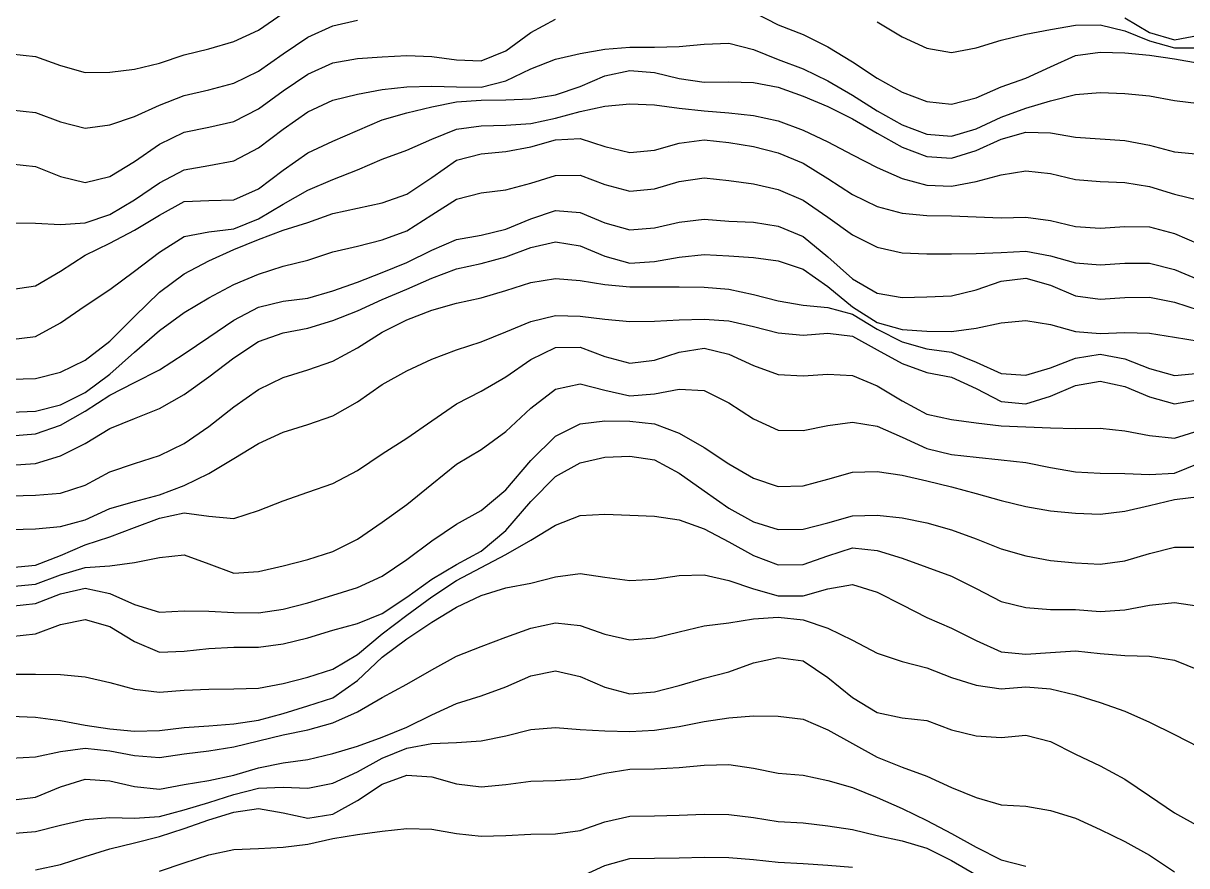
# Model space of a CAD drawing. Header units: metres. Extents: x 0 to 1200, y 54 to 769.
# Drawn here: x 901 to 1089.6, y 460.8 to 597.4 of the extents above; entities that cross this region are included whole.
import ezdxf

# ---------------------------------------------------------------- set-up
doc = ezdxf.new("R2010")
doc.units = ezdxf.units.M

msp = doc.modelspace()

# ---------------------------------------------------------------- linework, layer by layer
for p, q in [((939.1287, 596.2696), (943.1421, 599.00946)), ((983.27576, 595.92163), (987.2891, 598.0415)), ((1019.39606, 599.21716), (1023.4094, 597.15643)), ((1079.5974, 598.2528), (1083.6108, 595.9152)), ((935.11536, 594.4136), (939.1287, 596.2696)), ((947.15546, 595.1331), (951.1688, 596.9951)), ((951.1688, 596.9951), (955.1822, 597.9136)), ((1023.4094, 597.15643), (1027.4229, 595.5853)), ((1039.4631, 597.64264), (1043.4766, 595.1903)), ((1063.5437, 595.6162), (1067.5571, 596.40497)), ((1067.5571, 596.40497), (1071.5706, 597.0612)), ((1071.5706, 597.0612), (1075.584, 597.13666)), ((1075.584, 597.13666), (1079.5974, 596.1519)), ((1079.5974, 596.1519), (1083.6108, 594.5289)), ((931.102, 593.2338), (935.11536, 594.4136)), ((943.1421, 592.46436), (947.15546, 595.1331)), ((979.2624, 592.94775), (983.27576, 595.92163)), ((1027.4229, 595.5853), (1031.4363, 593.5738)), ((1043.4766, 595.1903), (1047.49, 593.34283)), ((1055.5168, 593.3887), (1059.5303, 594.67004)), ((1059.5303, 594.67004), (1063.5437, 595.6162)), ((1083.6108, 595.9152), (1087.6243, 594.72156)), ((1083.6108, 594.5289), (1087.6243, 593.40546)), ((1087.6243, 594.72156), (1091.6377, 595.4818)), ((898.99506, 592.4304), (903.0084, 592.00903)), ((927.0886, 592.2771), (931.102, 593.2338)), ((939.1287, 589.64056), (943.1421, 592.46436)), ((975.249, 591.3033), (979.2624, 592.94775)), ((987.2891, 591.5814), (991.3025, 592.47516)), ((991.3025, 592.47516), (995.31586, 593.1993)), ((995.31586, 593.1993), (999.3292, 593.51904)), ((999.3292, 593.51904), (1003.3426, 593.5357)), ((1003.3426, 593.5357), (1007.35596, 593.6429)), ((1007.35596, 593.6429), (1011.3693, 593.9929)), ((1011.3693, 593.9929), (1015.3827, 594.1525)), ((1015.3827, 594.1525), (1019.39606, 593.11554)), ((1019.39606, 593.11554), (1023.4094, 591.52405)), ((1031.4363, 593.5738), (1035.4497, 591.13916)), ((1047.49, 593.34283), (1051.5034, 592.6812)), ((1051.5034, 592.6812), (1055.5168, 593.3887)), ((1071.5706, 592.1508), (1075.584, 592.71924)), ((1075.584, 592.71924), (1079.5974, 592.58563)), ((1079.5974, 592.58563), (1083.6108, 592.2476)), ((1087.6243, 593.40546), (1091.6377, 593.4075)), ((903.0084, 592.00903), (907.0218, 590.543)), ((907.0218, 590.543), (911.03516, 589.3967)), ((919.0619, 589.93805), (923.07526, 590.93713)), ((923.07526, 590.93713), (927.0886, 592.2771)), ((947.15546, 589.14307), (951.1688, 590.97906)), ((951.1688, 590.97906), (955.1822, 591.6848)), ((955.1822, 591.6848), (959.19556, 591.94696)), ((959.19556, 591.94696), (963.2089, 592.14984)), ((963.2089, 592.14984), (967.2223, 592.00635)), ((967.2223, 592.00635), (971.23566, 591.4643)), ((971.23566, 591.4643), (975.249, 591.3033)), ((983.27576, 590.004), (987.2891, 591.5814)), ((1023.4094, 591.52405), (1027.4229, 589.98865)), ((1035.4497, 591.13916), (1039.4631, 588.5115)), ((1067.5571, 590.32574), (1071.5706, 592.1508)), ((1083.6108, 592.2476), (1087.6243, 591.60565)), ((1087.6243, 591.60565), (1091.6377, 590.9253)), ((911.03516, 589.3967), (915.0485, 589.4813)), ((915.0485, 589.4813), (919.0619, 589.93805)), ((935.11536, 587.6904), (939.1287, 589.64056)), ((943.1421, 586.4405), (947.15546, 589.14307)), ((979.2624, 588.0656), (983.27576, 590.004)), ((991.3025, 587.1616), (995.31586, 588.84845)), ((995.31586, 588.84845), (999.3292, 589.758)), ((999.3292, 589.758), (1003.3426, 589.4235)), ((1003.3426, 589.4235), (1007.35596, 588.4502)), ((1027.4229, 589.98865), (1031.4363, 588.06445)), ((1063.5437, 588.5124), (1067.5571, 590.32574)), ((931.102, 586.60425), (935.11536, 587.6904)), ((959.19556, 586.635), (963.2089, 587.06354)), ((963.2089, 587.06354), (967.2223, 587.21875)), ((967.2223, 587.21875), (971.23566, 587.064)), ((971.23566, 587.064), (975.249, 587.01544)), ((975.249, 587.01544), (979.2624, 588.0656)), ((987.2891, 585.7955), (991.3025, 587.1616)), ((1007.35596, 588.4502), (1011.3693, 587.82245)), ((1011.3693, 587.82245), (1015.3827, 587.90533)), ((1015.3827, 587.90533), (1019.39606, 587.7668)), ((1019.39606, 587.7668), (1023.4094, 587.0156)), ((1023.4094, 587.0156), (1027.4229, 585.57837)), ((1031.4363, 588.06445), (1035.4497, 585.7488)), ((1039.4631, 588.5115), (1043.4766, 586.21814)), ((1055.5168, 585.3153), (1059.5303, 587.06476)), ((1059.5303, 587.06476), (1063.5437, 588.5124)), ((923.07526, 584.0913), (927.0886, 585.7049)), ((927.0886, 585.7049), (931.102, 586.60425)), ((939.1287, 583.5099), (943.1421, 586.4405)), ((947.15546, 583.0351), (951.1688, 584.9002)), ((951.1688, 584.9002), (955.1822, 585.91736)), ((955.1822, 585.91736), (959.19556, 586.635)), ((971.23566, 584.6402), (975.249, 584.9346)), ((975.249, 584.9346), (979.2624, 584.983)), ((979.2624, 584.983), (983.27576, 585.11816)), ((983.27576, 585.11816), (987.2891, 585.7955)), ((1027.4229, 585.57837), (1031.4363, 583.88293)), ((1035.4497, 585.7488), (1039.4631, 583.2113)), ((1043.4766, 586.21814), (1047.49, 584.7173)), ((1051.5034, 584.28107), (1055.5168, 585.3153)), ((1063.5437, 583.6118), (1067.5571, 584.838)), ((1067.5571, 584.838), (1071.5706, 585.8351)), ((1071.5706, 585.8351), (1075.584, 586.154)), ((1075.584, 586.154), (1079.5974, 586.01825)), ((1079.5974, 586.01825), (1083.6108, 585.6022)), ((1083.6108, 585.6022), (1087.6243, 584.8792)), ((1087.6243, 584.8792), (1091.6377, 584.36224)), ((898.99506, 583.331), (903.0084, 582.9043)), ((903.0084, 582.9043), (907.0218, 581.42084)), ((919.0619, 582.283), (923.07526, 584.0913)), ((935.11536, 581.44836), (939.1287, 583.5099)), ((943.1421, 580.22577), (947.15546, 583.0351)), ((963.2089, 582.8529), (967.2223, 583.84827)), ((967.2223, 583.84827), (971.23566, 584.6402)), ((987.2891, 581.9973), (991.3025, 583.0803)), ((991.3025, 583.0803), (995.31586, 583.93634)), ((995.31586, 583.93634), (999.3292, 584.3103)), ((999.3292, 584.3103), (1003.3426, 584.1481)), ((1003.3426, 584.1481), (1007.35596, 583.6505)), ((1007.35596, 583.6505), (1011.3693, 583.17426)), ((1011.3693, 583.17426), (1015.3827, 582.8861)), ((1015.3827, 582.8861), (1019.39606, 582.4576)), ((1031.4363, 583.88293), (1035.4497, 581.8767)), ((1039.4631, 583.2113), (1043.4766, 580.92346)), ((1047.49, 584.7173), (1051.5034, 584.28107)), ((1059.5303, 582.1693), (1063.5437, 583.6118)), ((907.0218, 581.42084), (911.03516, 580.4019)), ((915.0485, 580.93726), (919.0619, 582.283)), ((931.102, 580.52295), (935.11536, 581.44836)), ((955.1822, 579.9885), (959.19556, 581.739)), ((959.19556, 581.739), (963.2089, 582.8529)), ((979.2624, 580.8704), (983.27576, 581.1641)), ((983.27576, 581.1641), (987.2891, 581.9973)), ((1019.39606, 582.4576), (1023.4094, 581.5578)), ((1023.4094, 581.5578), (1027.4229, 580.039)), ((1035.4497, 581.8767), (1039.4631, 579.56384)), ((1055.5168, 580.2906), (1059.5303, 582.1693)), ((911.03516, 580.4019), (915.0485, 580.93726)), ((923.07526, 577.7959), (927.0886, 579.7408)), ((927.0886, 579.7408), (931.102, 580.52295)), ((939.1287, 577.1709), (943.1421, 580.22577)), ((951.1688, 578.3003), (955.1822, 579.9885)), ((967.2223, 578.60547), (971.23566, 580.1956)), ((971.23566, 580.1956), (975.249, 580.77765)), ((975.249, 580.77765), (979.2624, 580.8704)), ((1027.4229, 580.039), (1031.4363, 578.156)), ((1039.4631, 579.56384), (1043.4766, 577.3008)), ((1043.4766, 580.92346), (1047.49, 579.4321)), ((1047.49, 579.4321), (1051.5034, 579.10614)), ((1051.5034, 579.10614), (1055.5168, 580.2906)), ((1059.5303, 578.5928), (1063.5437, 579.7375)), ((1063.5437, 579.7375), (1067.5571, 579.6306)), ((1067.5571, 579.6306), (1071.5706, 578.9261)), ((919.0619, 574.96686), (923.07526, 577.7959)), ((947.15546, 576.3951), (951.1688, 578.3003)), ((963.2089, 576.8189), (967.2223, 578.60547)), ((979.2624, 576.5801), (983.27576, 577.3645)), ((983.27576, 577.3645), (987.2891, 578.50256)), ((987.2891, 578.50256), (991.3025, 578.7045)), ((991.3025, 578.7045), (995.31586, 577.4201)), ((995.31586, 577.4201), (999.3292, 576.446)), ((1003.3426, 576.8263), (1007.35596, 577.93066)), ((1007.35596, 577.93066), (1011.3693, 578.5185)), ((1011.3693, 578.5185), (1015.3827, 578.0558)), ((1015.3827, 578.0558), (1019.39606, 577.4142)), ((1019.39606, 577.4142), (1023.4094, 576.3922)), ((1031.4363, 578.156), (1035.4497, 576.07465)), ((1043.4766, 577.3008), (1047.49, 575.77136)), ((1055.5168, 576.75916), (1059.5303, 578.5928)), ((1071.5706, 578.9261), (1075.584, 578.6685)), ((1075.584, 578.6685), (1079.5974, 578.3788)), ((1079.5974, 578.3788), (1083.6108, 577.60803)), ((1083.6108, 577.60803), (1087.6243, 576.53467)), ((935.11536, 575.07477), (939.1287, 577.1709)), ((943.1421, 573.55896), (947.15546, 576.3951)), ((955.1822, 573.6239), (959.19556, 575.3366)), ((959.19556, 575.3366), (963.2089, 576.8189)), ((971.23566, 575.18085), (975.249, 576.2482)), ((975.249, 576.2482), (979.2624, 576.5801)), ((999.3292, 576.446), (1003.3426, 576.8263)), ((1023.4094, 576.3922), (1027.4229, 574.7191)), ((1035.4497, 576.07465), (1039.4631, 574.0104)), ((1047.49, 575.77136), (1051.5034, 575.51086)), ((1051.5034, 575.51086), (1055.5168, 576.75916)), ((1087.6243, 576.53467), (1091.6377, 576.16675)), ((898.99506, 574.62244), (903.0084, 574.1717)), ((903.0084, 574.1717), (907.0218, 572.56134)), ((915.0485, 572.5416), (919.0619, 574.96686)), ((923.07526, 571.5005), (927.0886, 573.63605)), ((927.0886, 573.63605), (931.102, 574.3253)), ((931.102, 574.3253), (935.11536, 575.07477)), ((939.1287, 570.5666), (943.1421, 573.55896)), ((951.1688, 572.071), (955.1822, 573.6239)), ((967.2223, 572.4088), (971.23566, 575.18085)), ((1027.4229, 574.7191), (1031.4363, 572.2132)), ((1039.4631, 574.0104), (1043.4766, 572.2324)), ((1059.5303, 572.8307), (1063.5437, 573.4689)), ((1063.5437, 573.4689), (1067.5571, 573.0087)), ((907.0218, 572.56134), (911.03516, 571.5608)), ((911.03516, 571.5608), (915.0485, 572.5416)), ((947.15546, 570.3287), (951.1688, 572.071)), ((963.2089, 569.69604), (967.2223, 572.4088)), ((983.27576, 571.4613), (987.2891, 572.69696)), ((987.2891, 572.69696), (991.3025, 572.7461)), ((991.3025, 572.7461), (995.31586, 571.24554)), ((1003.3426, 570.54926), (1007.35596, 571.718)), ((1007.35596, 571.718), (1011.3693, 572.351)), ((1011.3693, 572.351), (1015.3827, 571.91144)), ((1015.3827, 571.91144), (1019.39606, 571.3594)), ((1031.4363, 572.2132), (1035.4497, 569.6019)), ((1043.4766, 572.2324), (1047.49, 571.1383)), ((1051.5034, 570.9765), (1055.5168, 571.7385)), ((1055.5168, 571.7385), (1059.5303, 572.8307)), ((1067.5571, 573.0087), (1071.5706, 572.0551)), ((1071.5706, 572.0551), (1075.584, 571.75323)), ((1075.584, 571.75323), (1079.5974, 571.5877)), ((1079.5974, 571.5877), (1083.6108, 570.9216)), ((919.0619, 568.74347), (923.07526, 571.5005)), ((935.11536, 568.7635), (939.1287, 570.5666)), ((943.1421, 568.0642), (947.15546, 570.3287)), ((959.19556, 568.27014), (963.2089, 569.69604)), ((971.23566, 568.8798), (975.249, 569.8782)), ((975.249, 569.8782), (979.2624, 570.3893)), ((979.2624, 570.3893), (983.27576, 571.4613)), ((995.31586, 571.24554), (999.3292, 570.14874)), ((999.3292, 570.14874), (1003.3426, 570.54926)), ((1019.39606, 571.3594), (1023.4094, 570.4249)), ((1023.4094, 570.4249), (1027.4229, 568.7295)), ((1047.49, 571.1383), (1051.5034, 570.9765)), ((1083.6108, 570.9216), (1087.6243, 569.67566)), ((1087.6243, 569.67566), (1091.6377, 568.73474)), ((915.0485, 566.39624), (919.0619, 568.74347)), ((923.07526, 566.2735), (927.0886, 568.4707)), ((927.0886, 568.4707), (931.102, 568.6807)), ((931.102, 568.6807), (935.11536, 568.7635)), ((939.1287, 565.6813), (943.1421, 568.0642)), ((955.1822, 567.4078), (959.19556, 568.27014)), ((967.2223, 566.3119), (971.23566, 568.8798)), ((1027.4229, 568.7295), (1031.4363, 565.96533)), ((1035.4497, 569.6019), (1039.4631, 567.6661)), ((911.03516, 565.0584), (915.0485, 566.39624)), ((919.0619, 563.84546), (923.07526, 566.2735)), ((947.15546, 565.11035), (951.1688, 566.5479)), ((951.1688, 566.5479), (955.1822, 567.4078)), ((963.2089, 563.73065), (967.2223, 566.3119)), ((983.27576, 565.7023), (987.2891, 567.0096)), ((987.2891, 567.0096), (991.3025, 566.71313)), ((991.3025, 566.71313), (995.31586, 565.0493)), ((1031.4363, 565.96533), (1035.4497, 563.0814)), ((1039.4631, 567.6661), (1043.4766, 566.5998)), ((1043.4766, 566.5998), (1047.49, 566.21655)), ((1047.49, 566.21655), (1051.5034, 566.1476)), ((1051.5034, 566.1476), (1055.5168, 565.9862)), ((1055.5168, 565.9862), (1059.5303, 565.848)), ((1059.5303, 565.848), (1063.5437, 565.9526)), ((1063.5437, 565.9526), (1067.5571, 565.3849)), ((898.99506, 565.035), (903.0084, 564.9608)), ((903.0084, 564.9608), (907.0218, 564.77026)), ((907.0218, 564.77026), (911.03516, 565.0584)), ((931.102, 563.5814), (935.11536, 564.0858)), ((935.11536, 564.0858), (939.1287, 565.6813)), ((943.1421, 563.82935), (947.15546, 565.11035)), ((975.249, 563.0378), (979.2624, 564.0124)), ((979.2624, 564.0124), (983.27576, 565.7023)), ((995.31586, 565.0493), (999.3292, 563.90845)), ((999.3292, 563.90845), (1003.3426, 564.22144)), ((1003.3426, 564.22144), (1007.35596, 565.15076)), ((1007.35596, 565.15076), (1011.3693, 565.63745)), ((1011.3693, 565.63745), (1015.3827, 565.3266)), ((1015.3827, 565.3266), (1019.39606, 565.1174)), ((1019.39606, 565.1174), (1023.4094, 564.5116)), ((1023.4094, 564.5116), (1027.4229, 562.84326)), ((1067.5571, 565.3849), (1071.5706, 564.43677)), ((1071.5706, 564.43677), (1075.584, 564.1669)), ((1075.584, 564.1669), (1079.5974, 564.4268)), ((1079.5974, 564.4268), (1083.6108, 564.40436)), ((1083.6108, 564.40436), (1087.6243, 563.3238)), ((915.0485, 561.7438), (919.0619, 563.84546)), ((923.07526, 560.28705), (927.0886, 562.8082)), ((927.0886, 562.8082), (931.102, 563.5814)), ((935.11536, 560.73083), (939.1287, 562.35565)), ((939.1287, 562.35565), (943.1421, 563.82935)), ((955.1822, 561.26624), (959.19556, 562.25836)), ((959.19556, 562.25836), (963.2089, 563.73065)), ((967.2223, 560.5959), (971.23566, 562.30457)), ((971.23566, 562.30457), (975.249, 563.0378)), ((1027.4229, 562.84326), (1031.4363, 559.50195)), ((1035.4497, 563.0814), (1039.4631, 561.0852)), ((1087.6243, 563.3238), (1091.6377, 561.59247)), ((911.03516, 559.78705), (915.0485, 561.7438)), ((919.0619, 557.18896), (923.07526, 560.28705)), ((931.102, 558.88043), (935.11536, 560.73083)), ((947.15546, 558.9558), (951.1688, 560.3122)), ((951.1688, 560.3122), (955.1822, 561.26624)), ((963.2089, 558.61786), (967.2223, 560.5959)), ((979.2624, 559.53784), (983.27576, 561.0562)), ((983.27576, 561.0562), (987.2891, 561.9616)), ((987.2891, 561.9616), (991.3025, 561.31946)), ((991.3025, 561.31946), (995.31586, 559.6141)), ((1039.4631, 561.0852), (1043.4766, 560.1824)), ((1055.5168, 560.0739), (1059.5303, 560.2429)), ((1059.5303, 560.2429), (1063.5437, 560.4215)), ((1063.5437, 560.4215), (1067.5571, 559.7015)), ((907.0218, 557.1917), (911.03516, 559.78705)), ((927.0886, 556.73566), (931.102, 558.88043)), ((943.1421, 557.9818), (947.15546, 558.9558)), ((959.19556, 556.9957), (963.2089, 558.61786)), ((971.23566, 557.5977), (975.249, 558.43933)), ((975.249, 558.43933), (979.2624, 559.53784)), ((995.31586, 559.6141), (999.3292, 558.51654)), ((999.3292, 558.51654), (1003.3426, 558.75745)), ((1003.3426, 558.75745), (1007.35596, 559.49084)), ((1007.35596, 559.49084), (1011.3693, 559.8934)), ((1011.3693, 559.8934), (1015.3827, 559.6571)), ((1015.3827, 559.6571), (1019.39606, 559.42926)), ((1019.39606, 559.42926), (1023.4094, 558.8716)), ((1023.4094, 558.8716), (1027.4229, 557.50256)), ((1031.4363, 559.50195), (1035.4497, 555.92554)), ((1043.4766, 560.1824), (1047.49, 559.99475)), ((1047.49, 559.99475), (1051.5034, 559.98865)), ((1051.5034, 559.98865), (1055.5168, 560.0739)), ((1067.5571, 559.7015), (1071.5706, 558.5446)), ((1071.5706, 558.5446), (1075.584, 558.19995)), ((1075.584, 558.19995), (1079.5974, 558.4824)), ((1079.5974, 558.4824), (1083.6108, 558.5057)), ((1083.6108, 558.5057), (1087.6243, 557.48114)), ((903.0084, 554.8383), (907.0218, 557.1917)), ((915.0485, 554.2245), (919.0619, 557.18896)), ((923.07526, 553.8004), (927.0886, 556.73566)), ((935.11536, 555.00854), (939.1287, 556.7306)), ((939.1287, 556.7306), (943.1421, 557.9818)), ((955.1822, 555.41315), (959.19556, 556.9957)), ((967.2223, 556.07166), (971.23566, 557.5977)), ((1027.4229, 557.50256), (1031.4363, 554.6923)), ((1087.6243, 557.48114), (1091.6377, 555.7881)), ((898.99506, 554.245), (903.0084, 554.8383)), ((931.102, 552.8614), (935.11536, 555.00854)), ((951.1688, 554.0124), (955.1822, 555.41315)), ((963.2089, 554.26495), (967.2223, 556.07166)), ((979.2624, 554.0845), (983.27576, 555.3613)), ((983.27576, 555.3613), (987.2891, 555.98004)), ((987.2891, 555.98004), (991.3025, 555.6594)), ((991.3025, 555.6594), (995.31586, 555.03204)), ((995.31586, 555.03204), (999.3292, 554.6407)), ((999.3292, 554.6407), (1003.3426, 554.6411)), ((1003.3426, 554.6411), (1007.35596, 554.66113)), ((1007.35596, 554.66113), (1011.3693, 554.62335)), ((1011.3693, 554.62335), (1015.3827, 554.30005)), ((1031.4363, 554.6923), (1035.4497, 551.42365)), ((1035.4497, 555.92554), (1039.4631, 553.63824)), ((1055.5168, 554.1942), (1059.5303, 555.5526)), ((1059.5303, 555.5526), (1063.5437, 556.0751)), ((1063.5437, 556.0751), (1067.5571, 554.94446)), ((1067.5571, 554.94446), (1071.5706, 553.1914)), ((911.03516, 551.5848), (915.0485, 554.2245)), ((919.0619, 549.8339), (923.07526, 553.8004)), ((927.0886, 550.472), (931.102, 552.8614)), ((943.1421, 552.35046), (947.15546, 552.79193)), ((947.15546, 552.79193), (951.1688, 554.0124)), ((959.19556, 552.59), (963.2089, 554.26495)), ((971.23566, 551.99524), (975.249, 552.8872)), ((975.249, 552.8872), (979.2624, 554.0845)), ((1015.3827, 554.30005), (1019.39606, 553.4133)), ((1019.39606, 553.4133), (1023.4094, 552.36884)), ((1039.4631, 553.63824), (1043.4766, 552.9282)), ((1043.4766, 552.9282), (1047.49, 553.05005)), ((1047.49, 553.05005), (1051.5034, 553.17474)), ((1051.5034, 553.17474), (1055.5168, 554.1942)), ((1071.5706, 553.1914), (1075.584, 552.62933)), ((1075.584, 552.62933), (1079.5974, 552.90076)), ((1079.5974, 552.90076), (1083.6108, 552.9602)), ((1083.6108, 552.9602), (1087.6243, 552.1517)), ((907.0218, 548.82434), (911.03516, 551.5848)), ((935.11536, 549.2452), (939.1287, 551.36707)), ((939.1287, 551.36707), (943.1421, 552.35046)), ((955.1822, 550.77905), (959.19556, 552.59)), ((963.2089, 549.3165), (967.2223, 550.8678)), ((967.2223, 550.8678), (971.23566, 551.99524)), ((1023.4094, 552.36884), (1027.4229, 551.6669)), ((1027.4229, 551.6669), (1031.4363, 551.30646)), ((1031.4363, 551.30646), (1035.4497, 550.21564)), ((1035.4497, 551.42365), (1039.4631, 548.8747)), ((1087.6243, 552.1517), (1091.6377, 550.8766)), ((915.0485, 545.8469), (919.0619, 549.8339)), ((923.07526, 547.58105), (927.0886, 550.472)), ((931.102, 546.51764), (935.11536, 549.2452)), ((947.15546, 547.927), (951.1688, 549.2068)), ((951.1688, 549.2068), (955.1822, 550.77905)), ((959.19556, 547.3179), (963.2089, 549.3165)), ((979.2624, 547.3457), (983.27576, 549.02563)), ((983.27576, 549.02563), (987.2891, 549.98663)), ((987.2891, 549.98663), (991.3025, 549.8997)), ((991.3025, 549.8997), (995.31586, 549.3872)), ((995.31586, 549.3872), (999.3292, 549.03204)), ((999.3292, 549.03204), (1003.3426, 549.0925)), ((1003.3426, 549.0925), (1007.35596, 549.289)), ((1007.35596, 549.289), (1011.3693, 549.43066)), ((1011.3693, 549.43066), (1015.3827, 549.1609)), ((1015.3827, 549.1609), (1019.39606, 548.1966)), ((1035.4497, 550.21564), (1039.4631, 547.7752)), ((1059.5303, 548.7919), (1063.5437, 549.1984)), ((1063.5437, 549.1984), (1067.5571, 548.5263)), ((903.0084, 546.6085), (907.0218, 548.82434)), ((919.0619, 544.03735), (923.07526, 547.58105)), ((939.1287, 545.76636), (943.1421, 547.1998)), ((943.1421, 547.1998), (947.15546, 547.927)), ((955.1822, 544.73895), (959.19556, 547.3179)), ((975.249, 545.74506), (979.2624, 547.3457)), ((1019.39606, 548.1966), (1023.4094, 547.18)), ((1023.4094, 547.18), (1027.4229, 546.83716)), ((1027.4229, 546.83716), (1031.4363, 547.1291)), ((1031.4363, 547.1291), (1035.4497, 546.6493)), ((1039.4631, 548.8747), (1043.4766, 547.7195)), ((1039.4631, 547.7752), (1043.4766, 545.7571)), ((1043.4766, 547.7195), (1047.49, 547.47675)), ((1047.49, 547.47675), (1051.5034, 547.4223)), ((1051.5034, 547.4223), (1055.5168, 547.9752)), ((1055.5168, 547.9752), (1059.5303, 548.7919)), ((1067.5571, 548.5263), (1071.5706, 547.4241)), ((1071.5706, 547.4241), (1075.584, 547.1026)), ((1075.584, 547.1026), (1079.5974, 547.22943)), ((1079.5974, 547.22943), (1083.6108, 547.1221)), ((1083.6108, 547.1221), (1087.6243, 546.4973)), ((898.99506, 546.0953), (903.0084, 546.6085)), ((911.03516, 542.7795), (915.0485, 545.8469)), ((927.0886, 543.7741), (931.102, 546.51764)), ((935.11536, 543.15857), (939.1287, 545.76636)), ((971.23566, 544.4527), (975.249, 545.74506)), ((1035.4497, 546.6493), (1039.4631, 544.4299)), ((1043.4766, 545.7571), (1047.49, 544.61914)), ((1087.6243, 546.4973), (1091.6377, 545.8456)), ((915.0485, 540.4873), (919.0619, 544.03735)), ((923.07526, 541.17584), (927.0886, 543.7741)), ((951.1688, 542.6222), (955.1822, 544.73895)), ((967.2223, 542.93964), (971.23566, 544.4527)), ((983.27576, 542.8506), (987.2891, 544.8358)), ((987.2891, 544.8358), (991.3025, 544.849)), ((991.3025, 544.849), (995.31586, 543.36523)), ((995.31586, 543.36523), (999.3292, 542.2973)), ((1003.3426, 542.753), (1007.35596, 544.0419)), ((1007.35596, 544.0419), (1011.3693, 544.6958)), ((1011.3693, 544.6958), (1015.3827, 543.75903)), ((1015.3827, 543.75903), (1019.39606, 541.9236)), ((1039.4631, 544.4299), (1043.4766, 542.2276)), ((1047.49, 544.61914), (1051.5034, 544.078)), ((1051.5034, 544.078), (1055.5168, 542.454)), ((1071.5706, 543.0955), (1075.584, 543.74664)), ((1075.584, 543.74664), (1079.5974, 542.9546)), ((907.0218, 540.8258), (911.03516, 542.7795)), ((931.102, 540.0543), (935.11536, 543.15857)), ((947.15546, 541.20123), (951.1688, 542.6222)), ((963.2089, 541.0559), (967.2223, 542.93964)), ((979.2624, 540.0434), (983.27576, 542.8506)), ((999.3292, 542.2973), (1003.3426, 542.753)), ((1019.39606, 541.9236), (1023.4094, 540.42914)), ((1043.4766, 542.2276), (1047.49, 540.7641)), ((1055.5168, 542.454), (1059.5303, 540.60156)), ((1063.5437, 540.32355), (1067.5571, 541.5158)), ((1067.5571, 541.5158), (1071.5706, 543.0955)), ((1079.5974, 542.9546), (1083.6108, 541.3873)), ((1083.6108, 541.3873), (1087.6243, 540.25946)), ((898.99506, 539.6691), (903.0084, 539.81433)), ((903.0084, 539.81433), (907.0218, 540.8258)), ((911.03516, 537.5046), (915.0485, 540.4873)), ((919.0619, 539.1142), (923.07526, 541.17584)), ((927.0886, 537.2179), (931.102, 540.0543)), ((939.1287, 538.03094), (943.1421, 539.97406)), ((943.1421, 539.97406), (947.15546, 541.20123)), ((959.19556, 538.7917), (963.2089, 541.0559)), ((975.249, 537.72675), (979.2624, 540.0434)), ((1023.4094, 540.42914), (1027.4229, 540.21936)), ((1027.4229, 540.21936), (1031.4363, 540.5145)), ((1031.4363, 540.5145), (1035.4497, 540.264)), ((1035.4497, 540.264), (1039.4631, 538.61206)), ((1047.49, 540.7641), (1051.5034, 540.0256)), ((1051.5034, 540.0256), (1055.5168, 538.17676)), ((1059.5303, 540.60156), (1063.5437, 540.32355)), ((1087.6243, 540.25946), (1091.6377, 540.6556)), ((915.0485, 537.10333), (919.0619, 539.1142)), ((935.11536, 535.19904), (939.1287, 538.03094)), ((955.1822, 535.9849), (959.19556, 538.7917)), ((971.23566, 535.69037), (975.249, 537.72675)), ((983.27576, 534.981), (987.2891, 538.04156)), ((987.2891, 538.04156), (991.3025, 538.9162)), ((991.3025, 538.9162), (995.31586, 537.90393)), ((995.31586, 537.90393), (999.3292, 536.99695)), ((1003.3426, 537.3136), (1007.35596, 538.06915)), ((1007.35596, 538.06915), (1011.3693, 537.8268)), ((1011.3693, 537.8268), (1015.3827, 535.84894)), ((1039.4631, 538.61206), (1043.4766, 536.1428)), ((1055.5168, 538.17676), (1059.5303, 536.0801)), ((1067.5571, 536.94037), (1071.5706, 538.67505)), ((1071.5706, 538.67505), (1075.584, 539.37634)), ((1075.584, 539.37634), (1079.5974, 538.4966)), ((1079.5974, 538.4966), (1083.6108, 536.8058)), ((907.0218, 535.5318), (911.03516, 537.5046)), ((911.03516, 534.48114), (915.0485, 537.10333)), ((923.07526, 534.90735), (927.0886, 537.2179)), ((951.1688, 533.7577), (955.1822, 535.9849)), ((999.3292, 536.99695), (1003.3426, 537.3136)), ((1015.3827, 535.84894), (1019.39606, 533.22723)), ((1043.4766, 536.1428), (1047.49, 534.01715)), ((1059.5303, 536.0801), (1063.5437, 535.6845)), ((1063.5437, 535.6845), (1067.5571, 536.94037)), ((1083.6108, 536.8058), (1087.6243, 535.68445)), ((1087.6243, 535.68445), (1091.6377, 536.3728)), ((898.99506, 534.3358), (903.0084, 534.50446)), ((903.0084, 534.50446), (907.0218, 535.5318)), ((907.0218, 532.23663), (911.03516, 534.48114)), ((919.0619, 533.296), (923.07526, 534.90735)), ((931.102, 531.98505), (935.11536, 535.19904)), ((967.2223, 532.94366), (971.23566, 535.69037)), ((979.2624, 531.18353), (983.27576, 534.981)), ((1047.49, 534.01715), (1051.5034, 533.1199)), ((903.0084, 530.8389), (907.0218, 532.23663)), ((915.0485, 531.6853), (919.0619, 533.296)), ((927.0886, 529.24054), (931.102, 531.98505)), ((943.1421, 531.0887), (947.15546, 532.33966)), ((947.15546, 532.33966), (951.1688, 533.7577)), ((963.2089, 530.1124), (967.2223, 532.94366)), ((987.2891, 530.4209), (991.3025, 532.4293)), ((991.3025, 532.4293), (995.31586, 532.9422)), ((995.31586, 532.9422), (999.3292, 532.89264)), ((999.3292, 532.89264), (1003.3426, 532.4612)), ((1003.3426, 532.4612), (1007.35596, 530.9348)), ((1019.39606, 533.22723), (1023.4094, 531.4025)), ((1027.4229, 531.37445), (1031.4363, 532.1604)), ((1031.4363, 532.1604), (1035.4497, 532.7222)), ((1035.4497, 532.7222), (1039.4631, 532.0542)), ((1039.4631, 532.0542), (1043.4766, 530.2955)), ((1051.5034, 533.1199), (1055.5168, 532.58746)), ((1055.5168, 532.58746), (1059.5303, 532.126)), ((1059.5303, 532.126), (1063.5437, 531.9474)), ((1063.5437, 531.9474), (1067.5571, 531.7889)), ((898.99506, 530.5012), (903.0084, 530.8389)), ((911.03516, 529.26556), (915.0485, 531.6853)), ((939.1287, 529.2491), (943.1421, 531.0887)), ((959.19556, 527.58435), (963.2089, 530.1124)), ((975.249, 528.28864), (979.2624, 531.18353)), ((983.27576, 526.47455), (987.2891, 530.4209)), ((1007.35596, 530.9348), (1011.3693, 528.59985)), ((1023.4094, 531.4025), (1027.4229, 531.37445)), ((1043.4766, 530.2955), (1047.49, 528.4495)), ((1067.5571, 531.7889), (1071.5706, 531.69507)), ((1071.5706, 531.69507), (1075.584, 531.7142)), ((1075.584, 531.7142), (1079.5974, 531.32947)), ((1079.5974, 531.32947), (1083.6108, 530.55066)), ((1083.6108, 530.55066), (1087.6243, 530.09534)), ((1087.6243, 530.09534), (1091.6377, 531.34674)), ((907.0218, 527.23126), (911.03516, 529.26556)), ((923.07526, 527.2838), (927.0886, 529.24054)), ((935.11536, 526.81464), (939.1287, 529.2491)), ((971.23566, 525.88745), (975.249, 528.28864)), ((1011.3693, 528.59985), (1015.3827, 525.9563)), ((1047.49, 528.4495), (1051.5034, 527.47034)), ((903.0084, 526.02484), (907.0218, 527.23126)), ((919.0619, 525.98773), (923.07526, 527.2838)), ((931.102, 524.3855), (935.11536, 526.81464)), ((955.1822, 524.8574), (959.19556, 527.58435)), ((979.2624, 521.7557), (983.27576, 526.47455)), ((991.3025, 526.1166), (995.31586, 527.02435)), ((995.31586, 527.02435), (999.3292, 527.2089)), ((999.3292, 527.2089), (1003.3426, 526.57513)), ((1003.3426, 526.57513), (1007.35596, 524.4383)), ((1051.5034, 527.47034), (1055.5168, 527.00806)), ((1055.5168, 527.00806), (1059.5303, 526.6035)), ((1059.5303, 526.6035), (1063.5437, 526.1425)), ((898.99506, 525.71405), (903.0084, 526.02484)), ((911.03516, 522.4879), (915.0485, 524.6275)), ((915.0485, 524.6275), (919.0619, 525.98773)), ((951.1688, 522.7759), (955.1822, 524.8574)), ((967.2223, 522.6534), (971.23566, 525.88745)), ((987.2891, 523.873), (991.3025, 526.1166)), ((1007.35596, 524.4383), (1011.3693, 521.56635)), ((1015.3827, 525.9563), (1019.39606, 523.63196)), ((1031.4363, 523.4791), (1035.4497, 524.5868)), ((1035.4497, 524.5868), (1039.4631, 524.6875)), ((1039.4631, 524.6875), (1043.4766, 524.1266)), ((1063.5437, 526.1425), (1067.5571, 525.3723)), ((1067.5571, 525.3723), (1071.5706, 524.66833)), ((1071.5706, 524.66833), (1075.584, 524.4367)), ((1075.584, 524.4367), (1079.5974, 524.35724)), ((1083.6108, 524.2359), (1087.6243, 524.43066)), ((1087.6243, 524.43066), (1091.6377, 526.04425)), ((927.0886, 522.42487), (931.102, 524.3855)), ((947.15546, 521.3436), (951.1688, 522.7759)), ((963.2089, 519.3319), (967.2223, 522.6534)), ((983.27576, 519.86884), (987.2891, 523.873)), ((1019.39606, 523.63196), (1023.4094, 522.2874)), ((1027.4229, 522.39545), (1031.4363, 523.4791)), ((1043.4766, 524.1266), (1047.49, 523.2187)), ((1047.49, 523.2187), (1051.5034, 522.2438)), ((1079.5974, 524.35724), (1083.6108, 524.2359)), ((898.99506, 520.74896), (903.0084, 520.8467)), ((903.0084, 520.8467), (907.0218, 521.2165)), ((907.0218, 521.2165), (911.03516, 522.4879)), ((919.0619, 519.86865), (923.07526, 520.9381)), ((923.07526, 520.9381), (927.0886, 522.42487)), ((943.1421, 519.9779), (947.15546, 521.3436)), ((975.249, 518.3655), (979.2624, 521.7557)), ((1011.3693, 521.56635), (1015.3827, 518.7836)), ((1023.4094, 522.2874), (1027.4229, 522.39545)), ((1051.5034, 522.2438), (1055.5168, 521.16675)), ((1055.5168, 521.16675), (1059.5303, 519.97925)), ((1087.6243, 520.1515), (1091.6377, 520.6727)), ((915.0485, 518.703), (919.0619, 519.86865)), ((939.1287, 518.36255), (943.1421, 519.9779)), ((959.19556, 516.5005), (963.2089, 519.3319)), ((979.2624, 515.1439), (983.27576, 519.86884)), ((1015.3827, 518.7836), (1019.39606, 516.56256)), ((1059.5303, 519.97925), (1063.5437, 519.0572)), ((1063.5437, 519.0572), (1067.5571, 518.34393)), ((1079.5974, 518.2658), (1083.6108, 519.2128)), ((1083.6108, 519.2128), (1087.6243, 520.1515)), ((907.0218, 515.76447), (911.03516, 516.88696)), ((911.03516, 516.88696), (915.0485, 518.703)), ((919.0619, 515.6417), (923.07526, 517.1487)), ((923.07526, 517.1487), (927.0886, 518.0063)), ((927.0886, 518.0063), (931.102, 517.448)), ((931.102, 517.448), (935.11536, 517.0911)), ((935.11536, 517.0911), (939.1287, 518.36255)), ((971.23566, 516.14124), (975.249, 518.3655)), ((987.2891, 516.00604), (991.3025, 517.56104)), ((991.3025, 517.56104), (995.31586, 517.7941)), ((995.31586, 517.7941), (999.3292, 517.6375)), ((999.3292, 517.6375), (1003.3426, 517.4904)), ((1003.3426, 517.4904), (1007.35596, 516.8455)), ((1007.35596, 516.8455), (1011.3693, 515.4344)), ((1031.4363, 516.4), (1035.4497, 517.5146)), ((1035.4497, 517.5146), (1039.4631, 517.6115)), ((1039.4631, 517.6115), (1043.4766, 517.1886)), ((1043.4766, 517.1886), (1047.49, 516.3749)), ((1067.5571, 518.34393), (1071.5706, 517.9486)), ((1071.5706, 517.9486), (1075.584, 517.787)), ((1075.584, 517.787), (1079.5974, 518.2658)), ((898.99506, 515.28265), (903.0084, 515.38385)), ((903.0084, 515.38385), (907.0218, 515.76447)), ((915.0485, 514.1316), (919.0619, 515.6417)), ((955.1822, 513.7475), (959.19556, 516.5005)), ((967.2223, 513.4838), (971.23566, 516.14124)), ((975.249, 511.76575), (979.2624, 515.1439)), ((983.27576, 513.58875), (987.2891, 516.00604)), ((1011.3693, 515.4344), (1015.3827, 513.2804)), ((1019.39606, 516.56256), (1023.4094, 515.3042)), ((1023.4094, 515.3042), (1027.4229, 515.34686)), ((1027.4229, 515.34686), (1031.4363, 516.4)), ((1047.49, 516.3749), (1051.5034, 515.2377)), ((1051.5034, 515.2377), (1055.5168, 513.7879)), ((911.03516, 512.8101), (915.0485, 514.1316)), ((951.1688, 511.73932), (955.1822, 513.7475)), ((963.2089, 510.41324), (967.2223, 513.4838)), ((979.2624, 511.23288), (983.27576, 513.58875)), ((1015.3827, 513.2804), (1019.39606, 511.075)), ((1055.5168, 513.7879), (1059.5303, 512.1737)), ((907.0218, 511.09195), (911.03516, 512.8101)), ((947.15546, 510.41132), (951.1688, 511.73932)), ((971.23566, 509.64902), (975.249, 511.76575)), ((975.249, 509.1336), (979.2624, 511.23288)), ((1031.4363, 511.0466), (1035.4497, 512.32465)), ((1035.4497, 512.32465), (1039.4631, 511.892)), ((1039.4631, 511.892), (1043.4766, 510.67975)), ((1059.5303, 512.1737), (1063.5437, 511.01233)), ((1079.5974, 510.234), (1083.6108, 511.4139)), ((1083.6108, 511.4139), (1087.6243, 512.45337)), ((1087.6243, 512.45337), (1091.6377, 512.45703)), ((898.99506, 509.12247), (903.0084, 509.51273)), ((903.0084, 509.51273), (907.0218, 511.09195)), ((911.03516, 509.12488), (915.0485, 509.3895)), ((915.0485, 509.3895), (919.0619, 509.9468)), ((919.0619, 509.9468), (923.07526, 510.78033)), ((923.07526, 510.78033), (927.0886, 511.17224)), ((927.0886, 511.17224), (931.102, 509.72202)), ((931.102, 509.72202), (935.11536, 508.20868)), ((939.1287, 508.46725), (943.1421, 509.39462)), ((943.1421, 509.39462), (947.15546, 510.41132)), ((959.19556, 507.735), (963.2089, 510.41324)), ((967.2223, 507.2265), (971.23566, 509.64902)), ((1019.39606, 511.075), (1023.4094, 509.59338)), ((1023.4094, 509.59338), (1027.4229, 509.62906)), ((1027.4229, 509.62906), (1031.4363, 511.0466)), ((1043.4766, 510.67975), (1047.49, 509.20328)), ((1063.5437, 511.01233), (1067.5571, 510.26123)), ((1067.5571, 510.26123), (1071.5706, 509.91553)), ((1071.5706, 509.91553), (1075.584, 509.6806)), ((1075.584, 509.6806), (1079.5974, 510.234)), ((903.0084, 506.46143), (907.0218, 507.94385)), ((907.0218, 507.94385), (911.03516, 509.12488)), ((935.11536, 508.20868), (939.1287, 508.46725)), ((955.1822, 505.909), (959.19556, 507.735)), ((971.23566, 507.0099), (975.249, 509.1336)), ((983.27576, 506.61853), (987.2891, 507.65198)), ((987.2891, 507.65198), (991.3025, 508.1809)), ((991.3025, 508.1809), (995.31586, 507.57162)), ((995.31586, 507.57162), (999.3292, 507.02344)), ((1003.3426, 507.24484), (1007.35596, 507.82483)), ((1007.35596, 507.82483), (1011.3693, 507.93182)), ((1011.3693, 507.93182), (1015.3827, 507.02838)), ((1047.49, 509.20328), (1051.5034, 507.73212)), ((1051.5034, 507.73212), (1055.5168, 505.7377)), ((898.99506, 506.07858), (903.0084, 506.46143)), ((907.0218, 504.87933), (911.03516, 505.8057)), ((911.03516, 505.8057), (915.0485, 504.9383)), ((951.1688, 504.6507), (955.1822, 505.909)), ((963.2089, 504.30267), (967.2223, 507.2265)), ((967.2223, 504.38452), (971.23566, 507.0099)), ((975.249, 504.60672), (979.2624, 505.8257)), ((979.2624, 505.8257), (983.27576, 506.61853)), ((999.3292, 507.02344), (1003.3426, 507.24484)), ((1015.3827, 507.02838), (1019.39606, 505.68082)), ((1019.39606, 505.68082), (1023.4094, 504.5642)), ((1027.4229, 504.55035), (1031.4363, 505.68146)), ((1031.4363, 505.68146), (1035.4497, 506.3953)), ((1035.4497, 506.3953), (1039.4631, 505.11597)), ((1055.5168, 505.7377), (1059.5303, 503.63675)), ((903.0084, 503.29962), (907.0218, 504.87933)), ((915.0485, 504.9383), (919.0619, 503.12192)), ((947.15546, 503.3895), (951.1688, 504.6507)), ((959.19556, 501.69257), (963.2089, 504.30267)), ((963.2089, 501.43506), (967.2223, 504.38452)), ((971.23566, 502.708), (975.249, 504.60672)), ((1023.4094, 504.5642), (1027.4229, 504.55035)), ((1039.4631, 505.11597), (1043.4766, 503.08987)), ((898.99506, 502.85492), (903.0084, 503.29962)), ((919.0619, 503.12192), (923.07526, 501.91534)), ((923.07526, 501.91534), (927.0886, 502.10754)), ((927.0886, 502.10754), (931.102, 502.04254)), ((931.102, 502.04254), (935.11536, 501.81976)), ((935.11536, 501.81976), (939.1287, 501.79443)), ((939.1287, 501.79443), (943.1421, 502.40747)), ((943.1421, 502.40747), (947.15546, 503.3895)), ((967.2223, 500.2586), (971.23566, 502.708)), ((1043.4766, 503.08987), (1047.49, 501.0346)), ((1059.5303, 503.63675), (1063.5437, 502.64127)), ((1063.5437, 502.64127), (1067.5571, 502.32367)), ((1067.5571, 502.32367), (1071.5706, 502.30457)), ((1071.5706, 502.30457), (1075.584, 502.0072)), ((1075.584, 502.0072), (1079.5974, 502.27744)), ((1079.5974, 502.27744), (1083.6108, 503.05136)), ((1083.6108, 503.05136), (1087.6243, 503.49002)), ((1087.6243, 503.49002), (1091.6377, 502.86746)), ((903.0084, 498.40314), (907.0218, 499.9188)), ((907.0218, 499.9188), (911.03516, 500.7221)), ((911.03516, 500.7221), (915.0485, 499.58102)), ((951.1688, 498.9861), (955.1822, 500.0732)), ((955.1822, 500.0732), (959.19556, 501.69257)), ((959.19556, 498.36813), (963.2089, 501.43506)), ((963.2089, 497.59235), (967.2223, 500.2586)), ((983.27576, 499.30066), (987.2891, 500.18402)), ((987.2891, 500.18402), (991.3025, 499.74884)), ((1011.3693, 499.6845), (1015.3827, 500.1857)), ((1015.3827, 500.1857), (1019.39606, 500.8113)), ((1019.39606, 500.8113), (1023.4094, 501.05963)), ((1023.4094, 501.05963), (1027.4229, 500.67624)), ((1027.4229, 500.67624), (1031.4363, 499.2893)), ((1047.49, 501.0346), (1051.5034, 499.30057)), ((898.99506, 497.96634), (903.0084, 498.40314)), ((915.0485, 499.58102), (919.0619, 497.1549)), ((947.15546, 497.76065), (951.1688, 498.9861)), ((955.1822, 495.02274), (959.19556, 498.36813)), ((979.2624, 497.8181), (983.27576, 499.30066)), ((991.3025, 499.74884), (995.31586, 498.33978)), ((995.31586, 498.33978), (999.3292, 497.41818)), ((1003.3426, 497.73096), (1007.35596, 498.73047)), ((1007.35596, 498.73047), (1011.3693, 499.6845)), ((1031.4363, 499.2893), (1035.4497, 497.3636)), ((1051.5034, 499.30057), (1055.5168, 497.28723)), ((919.0619, 497.1549), (923.07526, 495.41074)), ((931.102, 495.98877), (935.11536, 496.24597)), ((935.11536, 496.24597), (939.1287, 496.19977)), ((939.1287, 496.19977), (943.1421, 496.7658)), ((943.1421, 496.7658), (947.15546, 497.76065)), ((959.19556, 494.6255), (963.2089, 497.59235)), ((971.23566, 494.74423), (975.249, 496.34048)), ((975.249, 496.34048), (979.2624, 497.8181)), ((999.3292, 497.41818), (1003.3426, 497.73096)), ((1035.4497, 497.3636), (1039.4631, 495.22498)), ((1055.5168, 497.28723), (1059.5303, 495.44855)), ((923.07526, 495.41074), (927.0886, 495.5663)), ((927.0886, 495.5663), (931.102, 495.98877)), ((951.1688, 492.63342), (955.1822, 495.02274)), ((955.1822, 490.8068), (959.19556, 494.6255)), ((967.2223, 492.53867), (971.23566, 494.74423)), ((1019.39606, 493.68338), (1023.4094, 494.5633)), ((1023.4094, 494.5633), (1027.4229, 493.9961)), ((1039.4631, 495.22498), (1043.4766, 493.9051)), ((1059.5303, 495.44855), (1063.5437, 495.07913)), ((1063.5437, 495.07913), (1067.5571, 495.34717)), ((1067.5571, 495.34717), (1071.5706, 495.62958)), ((1071.5706, 495.62958), (1075.584, 495.1729)), ((1075.584, 495.1729), (1079.5974, 494.8673)), ((1079.5974, 494.8673), (1083.6108, 494.76047)), ((1083.6108, 494.76047), (1087.6243, 494.12234)), ((947.15546, 491.35458), (951.1688, 492.63342)), ((963.2089, 490.20413), (967.2223, 492.53867)), ((983.27576, 491.57516), (987.2891, 492.3766)), ((987.2891, 492.3766), (991.3025, 491.47342)), ((1015.3827, 492.1966), (1019.39606, 493.68338)), ((1027.4229, 493.9961), (1031.4363, 491.31857)), ((1043.4766, 493.9051), (1047.49, 492.85214)), ((1047.49, 492.85214), (1051.5034, 491.30328)), ((1087.6243, 494.12234), (1091.6377, 492.51004)), ((898.99506, 491.82935), (903.0084, 491.8418)), ((903.0084, 491.8418), (907.0218, 491.7916)), ((907.0218, 491.7916), (911.03516, 491.38522)), ((911.03516, 491.38522), (915.0485, 490.50952)), ((915.0485, 490.50952), (919.0619, 489.4272)), ((943.1421, 490.30792), (947.15546, 491.35458)), ((951.1688, 488.0112), (955.1822, 490.8068)), ((979.2624, 489.78055), (983.27576, 491.57516)), ((991.3025, 491.47342), (995.31586, 489.71472)), ((1007.35596, 490.0122), (1011.3693, 491.1849)), ((1011.3693, 491.1849), (1015.3827, 492.1966)), ((1031.4363, 491.31857), (1035.4497, 488.0848)), ((1051.5034, 491.30328), (1055.5168, 490.08188)), ((919.0619, 489.4272), (923.07526, 488.91254)), ((923.07526, 488.91254), (927.0886, 489.22635)), ((927.0886, 489.22635), (931.102, 489.38458)), ((931.102, 489.38458), (935.11536, 489.4429)), ((935.11536, 489.4429), (939.1287, 489.5767)), ((939.1287, 489.5767), (943.1421, 490.30792)), ((959.19556, 488.04916), (963.2089, 490.20413)), ((975.249, 488.3178), (979.2624, 489.78055)), ((995.31586, 489.71472), (999.3292, 488.63846)), ((999.3292, 488.63846), (1003.3426, 488.95325)), ((1003.3426, 488.95325), (1007.35596, 490.0122)), ((1055.5168, 490.08188), (1059.5303, 489.45743)), ((1059.5303, 489.45743), (1063.5437, 489.8057)), ((1063.5437, 489.8057), (1067.5571, 489.47812)), ((1067.5571, 489.47812), (1071.5706, 488.47687)), ((943.1421, 485.47656), (947.15546, 486.7032)), ((947.15546, 486.7032), (951.1688, 488.0112)), ((955.1822, 485.70938), (959.19556, 488.04916)), ((967.2223, 485.22784), (971.23566, 487.10028)), ((971.23566, 487.10028), (975.249, 488.3178)), ((1035.4497, 488.0848), (1039.4631, 485.61786)), ((1071.5706, 488.47687), (1075.584, 487.23865)), ((1075.584, 487.23865), (1079.5974, 485.839)), ((898.99506, 485.00705), (903.0084, 484.87436)), ((903.0084, 484.87436), (907.0218, 484.30365)), ((939.1287, 484.38156), (943.1421, 485.47656)), ((951.1688, 483.94226), (955.1822, 485.70938)), ((963.2089, 483.2372), (967.2223, 485.22784)), ((1015.3827, 484.75458), (1019.39606, 485.07745)), ((1019.39606, 485.07745), (1023.4094, 485.0094)), ((1023.4094, 485.0094), (1027.4229, 484.5523)), ((1039.4631, 485.61786), (1043.4766, 484.7876)), ((1043.4766, 484.7876), (1047.49, 484.31473)), ((1079.5974, 485.839), (1083.6108, 484.06732)), ((907.0218, 484.30365), (911.03516, 483.56723)), ((911.03516, 483.56723), (915.0485, 482.96762)), ((915.0485, 482.96762), (919.0619, 482.59546)), ((923.07526, 482.7157), (927.0886, 483.2111)), ((927.0886, 483.2111), (931.102, 483.4845)), ((931.102, 483.4845), (935.11536, 483.7952)), ((935.11536, 483.7952), (939.1287, 484.38156)), ((947.15546, 482.84137), (951.1688, 483.94226)), ((959.19556, 481.62723), (963.2089, 483.2372)), ((983.27576, 482.85608), (987.2891, 483.1917)), ((987.2891, 483.1917), (991.3025, 482.87796)), ((1003.3426, 482.7475), (1007.35596, 483.3752)), ((1007.35596, 483.3752), (1011.3693, 484.175)), ((1011.3693, 484.175), (1015.3827, 484.75458)), ((1027.4229, 484.5523), (1031.4363, 482.8332)), ((1047.49, 484.31473), (1051.5034, 482.8122)), ((1083.6108, 484.06732), (1087.6243, 482.04184)), ((919.0619, 482.59546), (923.07526, 482.7157)), ((935.11536, 480.06442), (939.1287, 481.05054)), ((939.1287, 481.05054), (943.1421, 482.01328)), ((943.1421, 482.01328), (947.15546, 482.84137)), ((955.1822, 480.15378), (959.19556, 481.62723)), ((971.23566, 480.78067), (975.249, 481.03387)), ((975.249, 481.03387), (979.2624, 481.8668)), ((979.2624, 481.8668), (983.27576, 482.85608)), ((991.3025, 482.87796), (995.31586, 482.6563)), ((995.31586, 482.6563), (999.3292, 482.55527)), ((999.3292, 482.55527), (1003.3426, 482.7475)), ((1031.4363, 482.8332), (1035.4497, 480.61218)), ((1051.5034, 482.8122), (1055.5168, 481.83865)), ((1055.5168, 481.83865), (1059.5303, 481.56754)), ((1059.5303, 481.56754), (1063.5437, 481.93204)), ((1063.5437, 481.93204), (1067.5571, 480.9043)), ((1087.6243, 482.04184), (1091.6377, 480.00565)), ((903.0084, 478.4419), (907.0218, 479.31348)), ((907.0218, 479.31348), (911.03516, 479.82898)), ((911.03516, 479.82898), (915.0485, 479.41412)), ((915.0485, 479.41412), (919.0619, 478.62656)), ((927.0886, 478.93216), (931.102, 479.42148)), ((931.102, 479.42148), (935.11536, 480.06442)), ((951.1688, 478.97647), (955.1822, 480.15378)), ((959.19556, 478.2413), (963.2089, 479.8488)), ((963.2089, 479.8488), (967.2223, 480.6062)), ((967.2223, 480.6062), (971.23566, 480.78067)), ((1035.4497, 480.61218), (1039.4631, 478.39465)), ((1067.5571, 480.9043), (1071.5706, 478.8799)), ((898.99506, 478.19543), (903.0084, 478.4419)), ((919.0619, 478.62656), (923.07526, 478.34833)), ((923.07526, 478.34833), (927.0886, 478.93216)), ((939.1287, 476.62906), (943.1421, 477.4606)), ((943.1421, 477.4606), (947.15546, 478.01416)), ((947.15546, 478.01416), (951.1688, 478.97647)), ((955.1822, 475.97882), (959.19556, 478.2413)), ((1039.4631, 478.39465), (1043.4766, 476.78574)), ((1071.5706, 478.8799), (1075.584, 476.97037)), ((931.102, 474.60464), (935.11536, 475.44913)), ((935.11536, 475.44913), (939.1287, 476.62906)), ((951.1688, 474.16046), (955.1822, 475.97882)), ((959.19556, 474.01498), (963.2089, 475.4596)), ((963.2089, 475.4596), (967.2223, 475.20114)), ((991.3025, 474.8426), (995.31586, 475.80734)), ((995.31586, 475.80734), (999.3292, 476.4389)), ((999.3292, 476.4389), (1003.3426, 476.51553)), ((1003.3426, 476.51553), (1007.35596, 476.732)), ((1007.35596, 476.732), (1011.3693, 477.1056)), ((1011.3693, 477.1056), (1015.3827, 477.20685)), ((1015.3827, 477.20685), (1019.39606, 476.5774)), ((1019.39606, 476.5774), (1023.4094, 475.78033)), ((1023.4094, 475.78033), (1027.4229, 475.4416)), ((1027.4229, 475.4416), (1031.4363, 474.614)), ((1043.4766, 476.78574), (1047.49, 475.32455)), ((1075.584, 476.97037), (1079.5974, 474.8353)), ((903.0084, 471.88086), (907.0218, 473.55432)), ((907.0218, 473.55432), (911.03516, 474.78955)), ((911.03516, 474.78955), (915.0485, 474.53693)), ((915.0485, 474.53693), (919.0619, 473.6029)), ((919.0619, 473.6029), (923.07526, 473.20193)), ((923.07526, 473.20193), (927.0886, 473.93408)), ((927.0886, 473.93408), (931.102, 474.60464)), ((939.1287, 473.35812), (943.1421, 473.51407)), ((943.1421, 473.51407), (947.15546, 473.36246)), ((947.15546, 473.36246), (951.1688, 474.16046)), ((955.1822, 471.3369), (959.19556, 474.01498)), ((967.2223, 475.20114), (971.23566, 474.06964)), ((971.23566, 474.06964), (975.249, 473.5754)), ((975.249, 473.5754), (979.2624, 473.96704)), ((979.2624, 473.96704), (983.27576, 474.46973)), ((983.27576, 474.46973), (987.2891, 474.60413)), ((987.2891, 474.60413), (991.3025, 474.8426)), ((1031.4363, 474.614), (1035.4497, 473.46008)), ((1035.4497, 473.46008), (1039.4631, 471.82623)), ((1047.49, 475.32455), (1051.5034, 473.44885)), ((1079.5974, 474.8353), (1083.6108, 472.11594)), ((898.99506, 471.42578), (903.0084, 471.88086)), ((931.102, 471.03293), (935.11536, 472.31354)), ((935.11536, 472.31354), (939.1287, 473.35812)), ((1039.4631, 471.82623), (1043.4766, 470.03494)), ((1051.5034, 473.44885), (1055.5168, 471.84164)), ((1055.5168, 471.84164), (1059.5303, 470.6783)), ((1083.6108, 472.11594), (1087.6243, 469.35043)), ((923.07526, 468.7702), (927.0886, 469.81973)), ((927.0886, 469.81973), (931.102, 471.03293)), ((935.11536, 469.4879), (939.1287, 470.03958)), ((939.1287, 470.03958), (943.1421, 469.3719)), ((951.1688, 469.14023), (955.1822, 471.3369)), ((1043.4766, 470.03494), (1047.49, 468.10318)), ((1059.5303, 470.6783), (1063.5437, 470.41092)), ((1063.5437, 470.41092), (1067.5571, 469.7332)), ((1067.5571, 469.7332), (1071.5706, 468.50842)), ((907.0218, 467.34616), (911.03516, 468.29785)), ((911.03516, 468.29785), (915.0485, 468.6072)), ((915.0485, 468.6072), (919.0619, 468.50333)), ((919.0619, 468.50333), (923.07526, 468.7702)), ((927.0886, 466.81827), (931.102, 468.23468)), ((931.102, 468.23468), (935.11536, 469.4879)), ((943.1421, 469.3719), (947.15546, 468.50842)), ((947.15546, 468.50842), (951.1688, 469.14023)), ((991.3025, 466.47516), (995.31586, 467.91516)), ((995.31586, 467.91516), (999.3292, 468.82788)), ((999.3292, 468.82788), (1003.3426, 468.88147)), ((1003.3426, 468.88147), (1007.35596, 468.98242)), ((1007.35596, 468.98242), (1011.3693, 469.15213)), ((1011.3693, 469.15213), (1015.3827, 469.09262)), ((1015.3827, 469.09262), (1019.39606, 468.58228)), ((1019.39606, 468.58228), (1023.4094, 467.95587)), ((1023.4094, 467.95587), (1027.4229, 467.71585)), ((1047.49, 468.10318), (1051.5034, 465.99774)), ((1071.5706, 468.50842), (1075.584, 466.6616)), ((1087.6243, 469.35043), (1091.6377, 467.12485)), ((898.99506, 466.029), (903.0084, 466.3188)), ((903.0084, 466.3188), (907.0218, 467.34616)), ((923.07526, 465.51544), (927.0886, 466.81827)), ((955.1822, 465.8384), (959.19556, 466.3609)), ((959.19556, 466.3609), (963.2089, 466.8223)), ((963.2089, 466.8223), (967.2223, 466.69043)), ((967.2223, 466.69043), (971.23566, 465.98895)), ((971.23566, 465.98895), (975.249, 465.57172)), ((983.27576, 465.8967), (987.2891, 465.95807)), ((987.2891, 465.95807), (991.3025, 466.47516)), ((1027.4229, 467.71585), (1031.4363, 467.2533)), ((1031.4363, 467.2533), (1035.4497, 466.65613)), ((1035.4497, 466.65613), (1039.4631, 465.66064)), ((1051.5034, 465.99774), (1055.5168, 463.80548)), ((1075.584, 466.6616), (1079.5974, 464.6834)), ((915.0485, 463.53214), (919.0619, 464.49463)), ((919.0619, 464.49463), (923.07526, 465.51544)), ((943.1421, 463.7977), (947.15546, 464.26895)), ((947.15546, 464.26895), (951.1688, 465.17603)), ((951.1688, 465.17603), (955.1822, 465.8384)), ((975.249, 465.57172), (979.2624, 465.68213)), ((979.2624, 465.68213), (983.27576, 465.8967)), ((1039.4631, 465.66064), (1043.4766, 464.79727)), ((1043.4766, 464.79727), (1047.49, 463.61057)), ((1079.5974, 464.6834), (1083.6108, 462.49115)), ((907.0218, 461.00323), (911.03516, 462.26074)), ((911.03516, 462.26074), (915.0485, 463.53214)), ((927.0886, 461.27325), (931.102, 462.53342)), ((931.102, 462.53342), (935.11536, 463.40085)), ((935.11536, 463.40085), (939.1287, 463.5708)), ((939.1287, 463.5708), (943.1421, 463.7977)), ((1007.35596, 462.07275), (1011.3693, 462.1734)), ((1011.3693, 462.1734), (1015.3827, 462.0905)), ((1047.49, 463.61057), (1051.5034, 461.61255)), ((1055.5168, 463.80548), (1059.5303, 461.7445)), ((1083.6108, 462.49115), (1087.6243, 459.79315)), ((903.0084, 460.09592), (907.0218, 461.00323)), ((923.07526, 459.8944), (927.0886, 461.27325)), ((991.3025, 458.9959), (995.31586, 460.80814)), ((995.31586, 460.80814), (999.3292, 461.94604)), ((999.3292, 461.94604), (1003.3426, 461.99982)), ((1003.3426, 461.99982), (1007.35596, 462.07275)), ((1015.3827, 462.0905), (1019.39606, 461.77765)), ((1019.39606, 461.77765), (1023.4094, 461.34674)), ((1023.4094, 461.34674), (1027.4229, 461.16498)), ((1027.4229, 461.16498), (1031.4363, 460.876)), ((1031.4363, 460.876), (1035.4497, 460.52936)), ((1051.5034, 461.61255), (1055.5168, 459.2768)), ((1059.5303, 461.7445), (1063.5437, 460.6934))]:
    msp.add_line(p, q)

doc.saveas('drawing.dxf')
